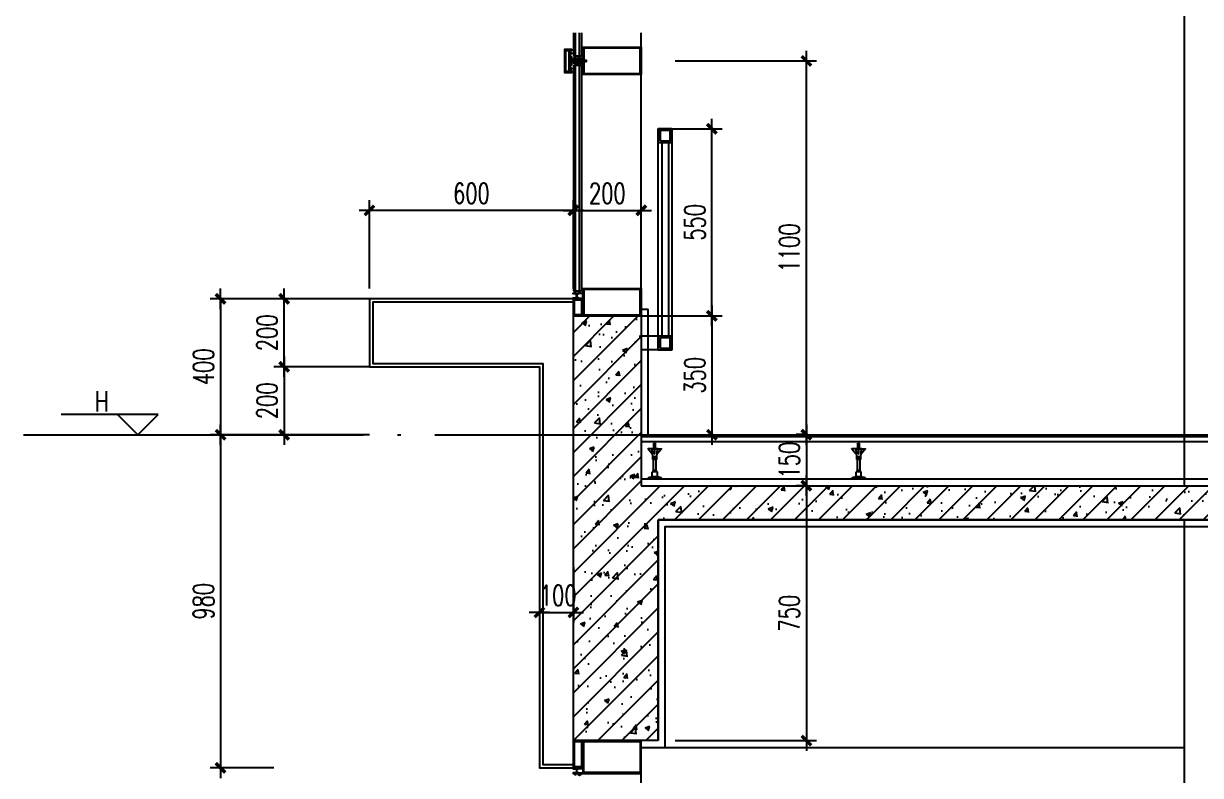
# Model space of a CAD drawing. Extents: x 1980812 to 2578970, y -669191 to 284498.
# Drawn here: x 2378292 to 2381755, y -400084 to -397872 of the extents above; entities that cross this region are included whole.
import ezdxf
from ezdxf.enums import TextEntityAlignment as Align

# ---------------------------------------------------------------- set-up
doc = ezdxf.new("R2010")
doc.units = 0
doc.header["$LTSCALE"] = 1000
doc.header["$MEASUREMENT"] = 0
for name, pattern in [('CENTER', [2, 1.25, -0.25, 0.25, -0.25]), ('DOTE', [2.42, 2, -0.2, 0.02, -0.2]), ('HIDDEN', [0.375, 0.25, -0.125]), ('HIDDEN2', [0.1875, 0.125, -0.0625])]:
    doc.linetypes.add(name, pattern=pattern)
for name, color, linetype in [('A-SECT-MCUT', 1, 'Continuous'), ('A-SECT-MCUT-FINE', 137, 'Continuous'), ('DIM_ELEV', 3, 'Continuous'), ('dote', 1, 'DOTE'), ('SF', 1, 'Continuous'), ('TEXT', 7, 'Continuous'), ('WALL', 4, 'Continuous'), ('WINDOW', 2, 'Continuous'), ('可见看线', 63, 'Continuous'), ('建筑辅助线', 231, 'Continuous'), ('柱墙填充', 181, 'Continuous'), ('栏杆', 143, 'Continuous'), ('详细标注', 231, 'Continuous'), ('铝板', 31, 'Continuous'), ('面层', 31, 'Continuous')]:
    doc.layers.add(name, color=color, linetype=linetype)
doc.styles.add('DIM_FONT', font='SIMPLEX', dxfattribs={"width": 0.7, "bigfont": 'GBCBIG'})
doc.styles.add('FSJ-SHX', font='txtw.shx', dxfattribs={"width": 0.75, "bigfont": 'hztxtw.shx'})
doc.styles.add('ROMANS', font='simplex_.ttf', dxfattribs={"width": 0.8, "height": 500})
doc.dimstyles.new('DIMN20', dxfattribs={"dimscale": 0.2, "dimtxt": 300, "dimasz": 1, "dimexe": 150, "dimexo": 0, "dimgap": 100, "dimtad": 1, "dimdec": 0, "dimzin": 0, "dimdsep": 46, "dimtxsty": 'DIM_FONT', "dimblk1": '_DIMX', "dimblk2": '_DIMX', "dimsah": 1, "dimcen": 0.09, "dimclrd": 256, "dimclre": 256, "dimclrt": 7, "dimadec": 0, "dimazin": 0, "dimtfac": 1, "dimtdec": 0, "dimtix": 1, "dimtmove": 2, "dimatfit": 3, "dimldrblk": '_DIMX', "dimfxl": 150, "dimtolj": 1, "dimtzin": 0, "dimarcsym": 0})

# ---------------------------------------------------------------- blocks, each defined once
blk = doc.blocks.new('M5x45_Pan')
at = {"color": 8, "linetype": 'HIDDEN'}
for p, q in [((0, 1.9), (45, 1.9)), ((44.4, -2.5), (44.4, 2.5)), ((0, -1.9), (45, -1.9))]:
    blk.add_line(p, q, dxfattribs=at)
at = {"color": 0, "linetype": 'ByBlock'}
blk.add_lwpolyline([(-1.4, -4.8), (0, -4.8), (0, 4.7), (-1.4, 4.7, 0.228537), (-2.2, 4.4, 0.349288), (-2.2, -4.4, 0.228537)], format="xyb", close=True, dxfattribs=at)
at = {"color": 8, "linetype": 'HIDDEN2'}
blk.add_lwpolyline([(-3.7, 0.7), (-1.8, 0.7), (-1.8, -0.8), (-3.7, -0.8)], dxfattribs=at)
at = {"color": 8, "linetype": 'ByBlock'}
blk.add_lwpolyline([(0, 2.5), (44.4, 2.5), (45, 1.9), (45, -1.9), (44.4, -2.5), (0, -2.5)], dxfattribs=at)
at = {"layer": 'TEXT', "color": 8, "linetype": 'CENTER'}
blk.add_line((48, 0), (-6.7, 0), dxfattribs=at)
at = {"layer": 'Defpoints', "color": 8, "style": 'ROMANS', "width": 0.8}
blk.add_text('M5x45', height=1, rotation=90, dxfattribs=at).set_placement((-1, 0), align=Align.MIDDLE)
blk = doc.blocks.new('_DIMX')
blk.add_line((-150, 0), (150, 0))
at = {"const_width": 50}
blk.add_lwpolyline([(-70, -70), (70, 70)], dxfattribs=at)
blk = doc.blocks.new('*D2332')
at = {"layer": 'Defpoints', "color": 0, "transparency": 16777216}
for p in [(2380210, -399231.8, 0), (2380210, -399981.8, 0), (2380595.8, -399981.8, 0)]:
    blk.add_point(p, dxfattribs=at)
at = {"layer": '详细标注', "lineweight": -2, "transparency": 16777216}
for p, q in [((2380210, -399231.8, 0), (2380625.8, -399231.8, 0)), ((2380595.8, -399232, 0), (2380595.8, -399981.6, 0)), ((2380210, -399981.8, 0), (2380625.8, -399981.8, 0))]:
    blk.add_line(p, q, dxfattribs=at)
at = {"layer": '详细标注', "lineweight": -2, "transparency": 16777216, "xscale": 0.2, "yscale": 0.2, "zscale": 0.2}
for p, rotation in [((2380595.8, -399231.8, 0), 90), ((2380595.8, -399981.8, 0), 270)]:
    blk.add_blockref('_DIMX', p, dxfattribs=dict(at, rotation=rotation))
at = {"layer": '详细标注', "color": 7, "transparency": 16777216, "insert": (2380545.8, -399606.8, 0), "char_height": 60, "attachment_point": 5, "rotation": 90, "style": 'DIM_FONT'}
blk.add_mtext('\\A1;750', dxfattribs=at)
blk = doc.blocks.new('A$C573D0ACE')
at = {"layer": '建筑辅助线'}
for p, q in [((-22.5, 90), (-22.5, 105)), ((-17.5, 105), (-22.5, 105)), ((-20, 105), (-20, 110)), ((-17.5, 90), (-17.5, 105)), ((-40, 89), (-40, 90)), ((-29, 89), (-40, 89)), ((-40, 89), (-29, 75.7)), ((-11, 89), (-29, 89)), ((-29, 88), (-29, 89)), ((-11, 88), (-29, 88)), ((-29, 75.7), (-26.4, 72.5)), ((-25.8, 65), (-27.8, 88)), ((-20.5, 72.5), (-20.5, 88)), ((-19.5, 72.5), (-20.5, 72.5)), ((-19.5, 72.5), (-19.5, 88)), ((-14.2, 65), (-12.2, 88)), ((-11, 75.7), (-13.6, 72.5)), ((-11, 88), (-11, 89)), ((-11, 89), (0, 89)), ((0, 89), (-11, 75.7)), ((0, 89), (0, 90)), ((-14.2, 65), (-25.8, 65)), ((-25.8, 57.5), (-25.8, 65)), ((-14.2, 57.5), (-25.8, 57.5)), ((-23.8, 21), (-23.8, 57.5)), ((-22.4, 57.5), (-22.4, 65)), ((-17.6, 57.5), (-17.6, 65)), ((-16.2, 21), (-16.2, 57.5)), ((-14.2, 57.5), (-14.2, 65)), ((-27.5, 6), (-40, 3)), ((-40, 0), (-40, 3)), ((0, 3), (-40, 3)), ((-27.5, 6), (-27.5, 21)), ((-12.5, 21), (-27.5, 21)), ((-12.5, 6), (-27.5, 6)), ((-16.2, 25), (-23.8, 26)), ((-16.2, 24), (-23.8, 25)), ((-16.2, 23), (-23.8, 24)), ((-16.2, 22), (-23.8, 23)), ((-16.2, 21), (-23.8, 22)), ((-12.5, 6), (-12.5, 21)), ((0, 3), (-12.5, 6)), ((0, 0), (0, 3))]:
    blk.add_line(p, q, dxfattribs=at)
blk = doc.blocks.new('*D2333')
at = {"layer": 'Defpoints', "color": 0, "transparency": 16777216}
for p in [(2380210, -397981.8, 0), (2380595.8, -397981.8, 0), (2380210, -399081.8, 0)]:
    blk.add_point(p, dxfattribs=at)
at = {"layer": '详细标注', "lineweight": -2, "transparency": 16777216}
for p, q in [((2380210, -397981.8, 0), (2380625.8, -397981.8, 0)), ((2380595.8, -399081.6, 0), (2380595.8, -397982, 0)), ((2380210, -399081.8, 0), (2380625.8, -399081.8, 0))]:
    blk.add_line(p, q, dxfattribs=at)
at = {"layer": '详细标注', "lineweight": -2, "transparency": 16777216, "xscale": 0.2, "yscale": 0.2, "zscale": 0.2}
for p, rotation in [((2380595.8, -397981.8, 0), 90), ((2380595.8, -399081.8, 0), 270)]:
    blk.add_blockref('_DIMX', p, dxfattribs=dict(at, rotation=rotation))
at = {"layer": '详细标注', "color": 7, "transparency": 16777216, "insert": (2380545.8, -398531.8, 0), "char_height": 60, "attachment_point": 5, "rotation": 90, "style": 'DIM_FONT'}
blk.add_mtext('\\A1;1100', dxfattribs=at)
blk = doc.blocks.new('*D2334')
at = {"layer": 'Defpoints', "color": 0, "transparency": 16777216}
for p in [(2380110.1, -398421.6, 0), (2379910.1, -398651.8, 0), (2380110.1, -398651.8, 0)]:
    blk.add_point(p, dxfattribs=at)
at = {"layer": '详细标注', "lineweight": -2, "transparency": 16777216}
for p, q in [((2379910.1, -398651.8, 0), (2379910.1, -398391.6, 0)), ((2380110.1, -398651.8, 0), (2380110.1, -398391.6, 0)), ((2379910.3, -398421.6, 0), (2380109.9, -398421.6, 0))]:
    blk.add_line(p, q, dxfattribs=at)
at = {"layer": '详细标注', "lineweight": -2, "transparency": 16777216, "xscale": 0.2, "yscale": 0.2, "zscale": 0.2, "rotation": 180}
blk.add_blockref('_DIMX', (2379910.1, -398421.6, 0), dxfattribs=at)
at = {"layer": '详细标注', "lineweight": -2, "transparency": 16777216, "xscale": 0.2, "yscale": 0.2, "zscale": 0.2}
blk.add_blockref('_DIMX', (2380110.1, -398421.6, 0), dxfattribs=at)
at = {"layer": '详细标注', "color": 7, "transparency": 16777216, "insert": (2380010.1, -398371.6, 0), "char_height": 60, "attachment_point": 5, "style": 'DIM_FONT'}
blk.add_mtext('\\A1;200', dxfattribs=at)
blk = doc.blocks.new('*D2675')
at = {"layer": 'Defpoints', "color": 0, "transparency": 16777216}
for p in [(2380110.1, -398731.8, 0), (2380110.1, -399081.8, 0), (2380317.6, -399081.8, 0)]:
    blk.add_point(p, dxfattribs=at)
at = {"layer": '详细标注', "lineweight": -2, "transparency": 16777216}
for p, q in [((2380110.1, -398731.8, 0), (2380347.6, -398731.8, 0)), ((2380317.6, -398732, 0), (2380317.6, -399081.6, 0)), ((2380110.1, -399081.8, 0), (2380347.6, -399081.8, 0))]:
    blk.add_line(p, q, dxfattribs=at)
at = {"layer": '详细标注', "lineweight": -2, "transparency": 16777216, "xscale": 0.2, "yscale": 0.2, "zscale": 0.2}
for p, rotation in [((2380317.6, -398731.8, 0), 90), ((2380317.6, -399081.8, 0), 270)]:
    blk.add_blockref('_DIMX', p, dxfattribs=dict(at, rotation=rotation))
at = {"layer": '详细标注', "color": 7, "transparency": 16777216, "insert": (2380267.6, -398906.8, 0), "char_height": 60, "attachment_point": 5, "rotation": 90, "style": 'DIM_FONT'}
blk.add_mtext('\\A1;350', dxfattribs=at)
blk = doc.blocks.new('*D2335')
at = {"layer": 'Defpoints', "color": 0, "transparency": 16777216}
for p in [(2380595.8, -399081.4, 0), (2380595.8, -399231.8, 0), (2380595.8, -399231.8, 0)]:
    blk.add_point(p, dxfattribs=at)
at = {"layer": '详细标注', "lineweight": -2, "transparency": 16777216}
for p, q in [((2380595.8, -399081.4, 0), (2380565.8, -399081.4, 0)), ((2380595.8, -399081.6, 0), (2380595.8, -399231.6, 0)), ((2380595.8, -399231.8, 0), (2380565.8, -399231.8, 0))]:
    blk.add_line(p, q, dxfattribs=at)
at = {"layer": '详细标注', "lineweight": -2, "transparency": 16777216, "xscale": 0.2, "yscale": 0.2, "zscale": 0.2}
for p, rotation in [((2380595.8, -399081.4, 0), 90), ((2380595.8, -399231.8, 0), 270)]:
    blk.add_blockref('_DIMX', p, dxfattribs=dict(at, rotation=rotation))
at = {"layer": '详细标注', "color": 7, "transparency": 16777216, "insert": (2380545.8, -399156.6, 0), "char_height": 60, "attachment_point": 5, "rotation": 90, "style": 'DIM_FONT'}
blk.add_mtext('\\A1;150', dxfattribs=at)
blk = doc.blocks.new('*D2336')
at = {"layer": 'Defpoints', "color": 0, "transparency": 16777216}
for p in [(2379028.9, -398681.8, 0), (2378871.8, -399081.8, 0), (2379028.9, -399081.8, 0)]:
    blk.add_point(p, dxfattribs=at)
at = {"layer": '详细标注', "lineweight": -2, "transparency": 16777216}
for p, q in [((2379028.9, -398681.8, 0), (2378841.8, -398681.8, 0)), ((2378871.8, -398682, 0), (2378871.8, -399081.6, 0)), ((2379028.9, -399081.8, 0), (2378841.8, -399081.8, 0))]:
    blk.add_line(p, q, dxfattribs=at)
at = {"layer": '详细标注', "lineweight": -2, "transparency": 16777216, "xscale": 0.2, "yscale": 0.2, "zscale": 0.2}
for p, rotation in [((2378871.8, -398681.8, 0), 90), ((2378871.8, -399081.8, 0), 270)]:
    blk.add_blockref('_DIMX', p, dxfattribs=dict(at, rotation=rotation))
at = {"layer": '详细标注', "color": 7, "transparency": 16777216, "insert": (2378821.8, -398881.8, 0), "char_height": 60, "attachment_point": 5, "rotation": 90, "style": 'DIM_FONT'}
blk.add_mtext('\\A1;400', dxfattribs=at)
blk = doc.blocks.new('*D2337')
at = {"layer": 'Defpoints', "color": 0, "transparency": 16777216}
for p in [(2379028.9, -399081.8, 0), (2378871.8, -400061.8, 0), (2379028.9, -400061.8, 0)]:
    blk.add_point(p, dxfattribs=at)
at = {"layer": '详细标注', "lineweight": -2, "transparency": 16777216}
for p, q in [((2379028.9, -399081.8, 0), (2378841.8, -399081.8, 0)), ((2378871.8, -399082, 0), (2378871.8, -400061.6, 0)), ((2379028.9, -400061.8, 0), (2378841.8, -400061.8, 0))]:
    blk.add_line(p, q, dxfattribs=at)
at = {"layer": '详细标注', "lineweight": -2, "transparency": 16777216, "xscale": 0.2, "yscale": 0.2, "zscale": 0.2}
for p, rotation in [((2378871.8, -399081.8, 0), 90), ((2378871.8, -400061.8, 0), 270)]:
    blk.add_blockref('_DIMX', p, dxfattribs=dict(at, rotation=rotation))
at = {"layer": '详细标注', "color": 7, "transparency": 16777216, "insert": (2378821.8, -399571.8, 0), "char_height": 60, "attachment_point": 5, "rotation": 90, "style": 'DIM_FONT'}
blk.add_mtext('\\A1;980', dxfattribs=at)
blk = doc.blocks.new('A$C32E42E09')
at = {"layer": '栏杆', "color": 2}
for p, q in [((60, 763.5), (60, 193.5)), ((80, 763.5), (80, 193.5))]:
    blk.add_line(p, q, dxfattribs=at)
at = {"layer": '栏杆'}
for p, q in [((50, 193.5), (0, 193.5)), ((50, 153.5), (0, 153.5))]:
    blk.add_line(p, q, dxfattribs=at)
blk.add_lwpolyline([(50, 153.5), (50, 803.5), (90, 803.5), (90, 153.5)], dxfattribs=at)
at = {"layer": '栏杆', "color": 2}
for points in [[(50, 763.5), (90, 763.5), (90, 803.5), (50, 803.5)], [(55, 768.5), (85, 768.5), (85, 798.5), (55, 798.5)], [(50, 153.5), (90, 153.5), (90, 193.5), (50, 193.5)], [(55, 158.5), (85, 158.5), (85, 188.5), (55, 188.5)]]:
    blk.add_lwpolyline(points, close=True, dxfattribs=at)
blk = doc.blocks.new('*D2338')
at = {"layer": 'Defpoints', "color": 0, "transparency": 16777216}
for p in [(2380200.1, -398181.8, 0), (2380317.6, -398181.8), (2380200.1, -398731.8, 0)]:
    blk.add_point(p, dxfattribs=at)
at = {"layer": '详细标注', "lineweight": -2, "transparency": 16777216}
for p, q in [((2380200.1, -398181.8), (2380347.6, -398181.8)), ((2380317.6, -398731.6), (2380317.6, -398182)), ((2380200.1, -398731.8), (2380347.6, -398731.8))]:
    blk.add_line(p, q, dxfattribs=at)
at = {"layer": '详细标注', "lineweight": -2, "transparency": 16777216, "xscale": 0.2, "yscale": 0.2, "zscale": 0.2}
for p, rotation in [((2380317.6, -398181.8), 90), ((2380317.6, -398731.8), 270)]:
    blk.add_blockref('_DIMX', p, dxfattribs=dict(at, rotation=rotation))
at = {"layer": '详细标注', "color": 7, "transparency": 16777216, "insert": (2380267.6, -398456.8), "char_height": 60, "attachment_point": 5, "rotation": 90, "style": 'DIM_FONT'}
blk.add_mtext('\\A1;550', dxfattribs=at)
blk = doc.blocks.new('*D1481')
at = {"layer": 'Defpoints', "color": 0, "transparency": 16777216}
for p in [(-850.7, 50), (-599.6, 50), (-599.6, -150)]:
    blk.add_point(p, dxfattribs=at)
at = {"layer": '详细标注', "lineweight": -2, "transparency": 16777216}
for p, q in [((-599.6, 50), (-880.7, 50)), ((-850.7, -149.8), (-850.7, 49.8)), ((-599.6, -150), (-880.7, -150))]:
    blk.add_line(p, q, dxfattribs=at)
at = {"layer": '详细标注', "lineweight": -2, "transparency": 16777216, "xscale": 0.2, "yscale": 0.2, "zscale": 0.2}
for p, rotation in [((-850.7, 50), 90), ((-850.7, -150), 270)]:
    blk.add_blockref('_DIMX', p, dxfattribs=dict(at, rotation=rotation))
at = {"layer": '详细标注', "color": 7, "transparency": 16777216, "insert": (-900.7, -50), "char_height": 60, "attachment_point": 5, "rotation": 90, "style": 'DIM_FONT'}
blk.add_mtext('\\A1;200', dxfattribs=at)
blk = doc.blocks.new('*D1482')
at = {"layer": 'Defpoints', "color": 0, "transparency": 16777216}
for p in [(-599.6, -150), (-850.7, -350), (-599.6, -350)]:
    blk.add_point(p, dxfattribs=at)
at = {"layer": '详细标注', "lineweight": -2, "transparency": 16777216}
for p, q in [((-599.6, -150), (-880.7, -150)), ((-850.7, -150.2), (-850.7, -349.8)), ((-599.6, -350), (-880.7, -350))]:
    blk.add_line(p, q, dxfattribs=at)
at = {"layer": '详细标注', "lineweight": -2, "transparency": 16777216, "xscale": 0.2, "yscale": 0.2, "zscale": 0.2}
for p, rotation in [((-850.7, -150), 90), ((-850.7, -350), 270)]:
    blk.add_blockref('_DIMX', p, dxfattribs=dict(at, rotation=rotation))
at = {"layer": '详细标注', "color": 7, "transparency": 16777216, "insert": (-900.7, -250), "char_height": 60, "attachment_point": 5, "rotation": 90, "style": 'DIM_FONT'}
blk.add_mtext('\\A1;200', dxfattribs=at)
blk = doc.blocks.new('*D1483')
at = {"layer": 'Defpoints', "color": 0, "transparency": 16777216}
for p in [(-599.6, 310.3), (-599.6, 80), (0.4, 98.8)]:
    blk.add_point(p, dxfattribs=at)
at = {"layer": '详细标注', "lineweight": -2, "transparency": 16777216}
for p, q in [((-599.6, 80), (-599.6, 340.3)), ((0.4, 98.8), (0.4, 340.3)), ((0.2, 310.3), (-599.4, 310.3))]:
    blk.add_line(p, q, dxfattribs=at)
at = {"layer": '详细标注', "lineweight": -2, "transparency": 16777216, "xscale": 0.2, "yscale": 0.2, "zscale": 0.2, "rotation": 180}
blk.add_blockref('_DIMX', (-599.6, 310.3), dxfattribs=at)
at = {"layer": '详细标注', "lineweight": -2, "transparency": 16777216, "xscale": 0.2, "yscale": 0.2, "zscale": 0.2}
blk.add_blockref('_DIMX', (0.4, 310.3), dxfattribs=at)
at = {"layer": '详细标注', "color": 7, "transparency": 16777216, "insert": (-299.6, 360.3), "char_height": 60, "attachment_point": 5, "style": 'DIM_FONT'}
blk.add_mtext('\\A1;600', dxfattribs=at)
blk = doc.blocks.new('*D1484')
at = {"layer": 'Defpoints', "color": 0, "transparency": 16777216}
for p in [(-99.6, -740, 0), (0.4, -740, 0), (0.4, -872.8)]:
    blk.add_point(p, dxfattribs=at)
at = {"layer": '详细标注', "lineweight": -2, "transparency": 16777216}
for p, q in [((-99.6, -740), (-99.6, -902.8)), ((0.4, -740), (0.4, -902.8)), ((-99.4, -872.8), (0.2, -872.8))]:
    blk.add_line(p, q, dxfattribs=at)
at = {"layer": '详细标注', "lineweight": -2, "transparency": 16777216, "xscale": 0.2, "yscale": 0.2, "zscale": 0.2, "rotation": 180}
blk.add_blockref('_DIMX', (-99.6, -872.8), dxfattribs=at)
at = {"layer": '详细标注', "lineweight": -2, "transparency": 16777216, "xscale": 0.2, "yscale": 0.2, "zscale": 0.2}
blk.add_blockref('_DIMX', (0.4, -872.8), dxfattribs=at)
at = {"layer": '详细标注', "color": 7, "transparency": 16777216, "insert": (-44.1, -822.8), "char_height": 60, "attachment_point": 5, "style": 'DIM_FONT'}
blk.add_mtext('\\A1;100', dxfattribs=at)
blk = doc.blocks.new('A$C21437546')
at = {"layer": '铝板', "elevation": 0}
for points in [[(0.4, 50), (-599.6, 50), (-599.6, -150), (-99.6, -150), (-99.6, -1330), (28.4, -1330)], [(0.4, 40), (-589.6, 40), (-589.6, -140), (-89.6, -140), (-89.6, -1320), (0.4, -1320)]]:
    blk.add_lwpolyline(points, dxfattribs=at)
at = {"layer": '详细标注'}
dim = blk.add_linear_dim(base=(-599.6, 310.3, 0), p1=(0.4, 98.8, 0), p2=(-599.6, 80, 0), dimstyle='DIMN20', dxfattribs=at)
dim.commit()
dim.dimension.update_dxf_attribs({"geometry": '*D1483', "text_midpoint": (-299.6, 360.3, 0)})
for base, p2, picture, middle in [((-850.7, 50, 0), (-599.6, 50, 0), '*D1481', (-900.7, -50, 0)), ((-850.7, -350, 0), (-599.6, -350, 0), '*D1482', (-900.7, -250, 0))]:
    dim = blk.add_linear_dim(base=base, p1=(-599.6, -150, 0), p2=p2, angle=90, dimstyle='DIMN20', dxfattribs=at)
    dim.commit()
    dim.dimension.update_dxf_attribs({"geometry": picture, "text_midpoint": middle})
dim = blk.add_linear_dim(base=(0.4, -872.8), p1=(-99.6, -740, 0), p2=(0.4, -740, 0), angle=360, dimstyle='DIMN20', dxfattribs=at)
dim.commit()
dim.dimension.update_dxf_attribs({"geometry": '*D1484', "text_midpoint": (-44.1, -822.8), "dimtype": 129})

msp = doc.modelspace()

# ---------------------------------------------------------------- hatches: boundary and pattern name
at = {"layer": '柱墙填充'}
h = msp.add_hatch(dxfattribs=at)
h.set_pattern_fill('钢筋混凝土', color=256, scale=20)
h.set_pattern_definition([(45, (-524945.23, 529731.336), (-35.3553391, 35.3553391), []), (50, (-524945.23, 529731.34), (143.4520365, -12.550427), [15, -165]), (355, (-524945.23, 529731.34), (-27.750267, 150.438427), [12, -132]), (100.4514, (-524933.27, 529730.29), (115.7018763, 137.8879084), [12.748038, -140.2284224]), (46.1842, (-524945.23, 529771.34), (213.44821, -33.103803), [22.5, -247.5]), (96.6356, (-524927.44, 529768.58), (186.932541, 194.823574), [19.122058, -210.3426]), (351.1842, (-524945.23, 529771.34), (186.932389, 194.82372), [18, -198]), (21, (-524925.23, 529761.34), (119.3814104, -80.523778), [15, -165]), (326, (-524925.23, 529761.34), (48.6630664, 145.030009), [12, -132]), (71.4514, (-524915.28, 529754.63), (168.044526, 64.5060993), [12.748038, -140.2284224]), (37.5, (-524945.23, 529731.336), (2.4319711, 66.5787708), [0, -130.4, 0, -134, 0, -132.5]), (7.5, (-524945.23, 529731.336), (52.6139075, 78.8823424), [0, -76.4, 0, -127.4, 0, -50.5]), (327.5, (-524989.83, 529731.336), (106.7644872, -4.5109743), [0, -50, 0, -156, 0, -207]), (317.5, (-525009.83, 529731.34), (116.637234, 20.0209965), [0, -65, 0, -103.6, 0, -147])])
h.paths.add_polyline_path([(2379910.1, -399981.8), (2379910.1, -398731.8), (2380110.1, -398731.8), (2380110.1, -399231.8), (2382956, -399231.8), (2382956, -399331.8), (2382308.6, -399331.8), (2382308.6, -399981.8), (2381908.6, -399981.8), (2381908.6, -399331.8), (2380160.1, -399331.8), (2380160.1, -399981.8)])

# ---------------------------------------------------------------- linework, layer by layer
at = {"layer": 'A-SECT-MCUT', "elevation": 0}
for points in [[(2379904.6, -398016.8), (2379885.1, -398016.8), (2379885.1, -397946.8), (2379904.6, -397946.8, -0.414214), (2379905.1, -397947.3), (2379905.1, -397947.6, -0.351524), (2379904.7, -397948.1), (2379900.8, -397949, -0.256425), (2379900.4, -397948.8), (2379899.7, -397948.2, 0.198912), (2379899.4, -397948), (2379893.6, -397948, 0.414214), (2379893.1, -397948.5), (2379893.1, -397951.5, -0.414214), (2379892.6, -397952), (2379892.1, -397952, -0.414214), (2379891.6, -397951.5), (2379891.6, -397948.5, 0.414214), (2379891.1, -397948), (2379887.1, -397948, 0.414214), (2379886.6, -397948.5), (2379886.6, -398015.1, 0.414214), (2379887.1, -398015.6), (2379891.1, -398015.6, 0.414214), (2379891.6, -398015.1), (2379891.6, -398012.1, -0.414214), (2379892.1, -398011.6), (2379892.6, -398011.6, -0.414214), (2379893.1, -398012.1), (2379893.1, -398015.1, 0.414214), (2379893.6, -398015.6), (2379899.4, -398015.6, 0.198912), (2379899.7, -398015.5), (2379900.4, -398014.8, -0.256425), (2379900.8, -398014.7), (2379904.7, -398015.5, -0.351524), (2379905.1, -398016), (2379905.1, -398016.3, -0.414214)], [(2379905.1, -397970.8, -0.414214), (2379904.6, -397971.3), (2379903.6, -397971.3, 0.414214), (2379903.1, -397971.8), (2379903.1, -397991.8, 0.414214), (2379903.6, -397992.3), (2379904.6, -397992.3, -0.414214), (2379905.1, -397992.8), (2379905.1, -397993.8, -0.414214), (2379904.6, -397994.3), (2379900.6, -397994.3), (2379900.6, -398002.1, 0.414214), (2379901.1, -398002.6), (2379904.6, -398002.6, -0.414214), (2379905.1, -398003.1), (2379905.1, -398005.6, -0.414214), (2379904.6, -398006.1), (2379904.1, -398006.1, -0.414214), (2379903.6, -398005.6), (2379903.6, -398005.1, 0.414214), (2379903.1, -398004.6), (2379901.1, -398004.6, 0.414214), (2379900.6, -398005.1), (2379900.6, -398012.1, 0.414214), (2379901.1, -398012.6), (2379903.1, -398012.6, 0.414214), (2379903.6, -398012.1), (2379903.6, -398011.6, -0.414214), (2379904.1, -398011.1), (2379904.6, -398011.1, -0.414214), (2379905.1, -398011.6), (2379905.1, -398014.8, -0.479811), (2379904.5, -398015.3), (2379900.8, -398014.5, 0.256425), (2379900.3, -398014.6), (2379899.6, -398015.3, -0.198912), (2379899.3, -398015.4), (2379896.3, -398015.4, -0.10157), (2379896.1, -398015.4), (2379893.7, -398014.3, -0.300021), (2379893.4, -398013.9), (2379893.4, -398013.1, -0.414214), (2379893.9, -398012.6), (2379897.6, -398012.6, 0.414214), (2379898.1, -398012.1), (2379898.1, -398005.3), (2379898.1, -397958.3), (2379898.1, -397951.6, 0.414214), (2379897.6, -397951.1), (2379893.9, -397951.1, -0.414214), (2379893.4, -397950.6), (2379893.4, -397949.8, -0.300021), (2379893.7, -397949.3), (2379896.1, -397948.3, -0.10157), (2379896.3, -397948.2), (2379899.3, -397948.2, -0.198912), (2379899.6, -397948.4), (2379900.3, -397949.1, 0.256425), (2379900.8, -397949.2), (2379904.5, -397948.4, -0.479811), (2379905.1, -397948.9), (2379905.1, -397952.1, -0.414214), (2379904.6, -397952.6), (2379904.1, -397952.6, -0.414214), (2379903.6, -397952.1), (2379903.6, -397951.6, 0.414214), (2379903.1, -397951.1), (2379901.1, -397951.1, 0.414214), (2379900.6, -397951.6), (2379900.6, -397958.6, 0.414214), (2379901.1, -397959.1), (2379903.1, -397959.1, 0.414214), (2379903.6, -397958.6), (2379903.6, -397958.1, -0.414214), (2379904.1, -397957.6), (2379904.6, -397957.6, -0.414214), (2379905.1, -397958.1), (2379905.1, -397960.6, -0.414214), (2379904.6, -397961.1), (2379901.1, -397961.1, 0.414214), (2379900.6, -397961.6), (2379900.6, -397969.3), (2379904.6, -397969.3, -0.414214), (2379905.1, -397969.8)]]:
    msp.add_lwpolyline(points, format="xyb", close=True, dxfattribs=at)
for points in [[(2380110.1, -397981.8), (2380110.1, -398021.8), (2379974.5, -398021.8), (2379938.1, -398021.8), (2379938.1, -397989.6), (2379921.4, -397989.6), (2379921.4, -397988.7), (2379924.8, -397987.9), (2379925.4, -397988.4), (2379938.1, -397988.4), (2379938.1, -397981.8), (2379938.1, -397975.3), (2379925.4, -397975.3), (2379924.8, -397975.8), (2379921.4, -397975), (2379921.4, -397974.1), (2379938.1, -397974.1), (2379938.1, -397941.8), (2379974.5, -397941.8), (2380110.1, -397941.8)], [(2379941.1, -398019.3), (2380107.1, -398019.3), (2380107.1, -397981.8), (2380107.1, -397944.3), (2379941.1, -397944.3)], [(2379920.8, -397987.2), (2379924.6, -397986.8), (2379925.5, -397987.9), (2379924.9, -397988.4), (2379924.3, -397987.9), (2379920.8, -397988.7), (2379920.8, -397989.6), (2379909.6, -397989.6), (2379909.6, -397988.1), (2379919.6, -397988.1), (2379919.6, -397975.6), (2379909.6, -397975.6), (2379909.6, -397974.1), (2379920.8, -397974.1), (2379920.8, -397974.9), (2379924.3, -397975.8), (2379924.9, -397975.3), (2379925.5, -397975.7), (2379924.6, -397976.8), (2379920.8, -397976.5)], [(2380110.1, -398691.8), (2380110.1, -398731.8), (2379974.5, -398731.8), (2379938.1, -398731.8), (2379938.1, -398680.8), (2379921.4, -398680.8), (2379921.4, -398679.9), (2379924.8, -398679.1), (2379925.4, -398679.6), (2379938.1, -398679.6), (2379938.1, -398673.1), (2379938.1, -398666.5), (2379925.4, -398666.5), (2379924.8, -398667.1), (2379921.4, -398666.2), (2379921.4, -398665.3), (2379938.1, -398665.3), (2379938.1, -398651.8), (2379974.5, -398651.8), (2380110.1, -398651.8)], [(2379941.1, -398729.3), (2380107.1, -398729.3), (2380107.1, -398691.8), (2380107.1, -398654.3), (2379941.1, -398654.3)], [(2379920.8, -398678.4), (2379924.6, -398678.1), (2379925.5, -398679.2), (2379924.9, -398679.6), (2379924.3, -398679.1), (2379920.8, -398680), (2379920.8, -398680.8), (2379909.6, -398680.8), (2379909.6, -398679.3), (2379919.6, -398679.3), (2379919.6, -398666.8), (2379909.6, -398666.8), (2379909.6, -398665.3), (2379920.8, -398665.3), (2379920.8, -398666.2), (2379924.3, -398667.1), (2379924.9, -398666.5), (2379925.5, -398667), (2379924.6, -398668.1), (2379920.8, -398667.7)], [(2379910.1, -398681.8), (2379937.1, -398681.8), (2379937.1, -398731.8), (2379910.1, -398731.8)], [(2379913.1, -398684.8), (2379934.1, -398684.8), (2379934.1, -398728.8), (2379913.1, -398728.8)], [(2379910.1, -399981.8), (2379937.1, -399981.8), (2379937.1, -400061.8), (2379910.1, -400061.8)], [(2379913.1, -399984.8), (2379934.1, -399984.8), (2379934.1, -400058.8), (2379913.1, -400058.8)], [(2380110.1, -400070.6), (2380110.1, -399981.8), (2379974.5, -399981.8), (2379938.1, -399981.8), (2379938.1, -400062.8), (2379921.4, -400062.8), (2379921.4, -400063.7), (2379924.8, -400064.6), (2379925.4, -400064), (2379938.1, -400064), (2379938.1, -400070.6), (2379938.1, -400077.1), (2379925.4, -400077.1), (2379924.8, -400076.6), (2379921.4, -400077.4), (2379921.4, -400078.3), (2379938.1, -400078.3), (2379938.1, -400078.3), (2379974.5, -400078.3), (2380110.1, -400078.3)], [(2379941.1, -399984.3), (2380107.1, -399984.3), (2380107.1, -400070.6), (2380107.1, -400075.8), (2379941.1, -400075.8)], [(2379920.8, -400065.2), (2379924.6, -400065.6), (2379925.5, -400064.5), (2379924.9, -400064), (2379924.3, -400064.6), (2379920.8, -400063.7), (2379920.8, -400062.8), (2379909.6, -400062.8), (2379909.6, -400064.3), (2379919.6, -400064.3), (2379919.6, -400076.8), (2379909.6, -400076.8), (2379909.6, -400078.3), (2379920.8, -400078.3), (2379920.8, -400077.5), (2379924.3, -400076.6), (2379924.9, -400077.1), (2379925.5, -400076.7), (2379924.6, -400075.6), (2379920.8, -400075.9)]]:
    msp.add_lwpolyline(points, close=True, dxfattribs=at)
at = {"layer": 'A-SECT-MCUT-FINE'}
for p, q in [((2380110.1, -398731.8, 0), (2380110.1, -397898.7, 0)), ((2379929.1, -397968.1, 0), (2379915.1, -397968.1, 0)), ((2379929.1, -397995.5, 0), (2379915.1, -397995.5, 0)), ((2379929.1, -398659.4, 0), (2379915.1, -398659.4, 0)), ((2380110.1, -400417.1, 0), (2380110.1, -400078.3, 0))]:
    msp.add_line(p, q, dxfattribs=at)
for centre in [(2379927.9, -397971.1, 0), (2379927.9, -397992.6, 0), (2379927.9, -398662.4, 0), (2379927.9, -400081.3, 0)]:
    msp.add_circle(centre, 2.98, dxfattribs=at)
for centre, start, end in [((2379911.3, -397970.7, 0), 320.5682, 27.9183), ((2379911.3, -397993, 0), 332.0817, 39.4318), ((2379911.3, -398661.9, 0), 320.5682, 27.9183), ((2379911.3, -400081.8, 0), 332.0817, 39.4318)]:
    msp.add_arc(centre, 5.39, start, end, dxfattribs=at)
at = {"layer": 'DIM_ELEV'}
for p, q in [((2378688.3, -399022, 0), (2378403.2, -399022, 0)), ((2378628.3, -399082, 0), (2378568.3, -399022, 0)), ((2378628.3, -399082, 0), (2378688.3, -399022, 0))]:
    msp.add_line(p, q, dxfattribs=at)
at = {"layer": 'dote', "linetype": 'DOTE', "ltscale": 0.5}
msp.add_line((2378292.2, -399081.8, 0), (2382956, -399081.8, 0), dxfattribs=at)
at = {"layer": 'WALL'}
for p, q in [((2379910.1, -398731.8, 0), (2380110.1, -398731.8, 0)), ((2379910.1, -399981.8, 0), (2379910.1, -398731.8, 0)), ((2380110.1, -398731.8, 0), (2380110.1, -399231.8, 0)), ((2380110.1, -398731.8, 0), (2380110.1, -399231.8, 0)), ((2379910.1, -399881.8, 0), (2379910.1, -398931.8, 0)), ((2380110.1, -399231.8, 0), (2382956, -399231.8, 0)), ((2380110.1, -399231.8, 0), (2382956, -399231.8, 0)), ((2380160.1, -399981.8, 0), (2380160.1, -399331.8, 0)), ((2380160.1, -399331.8, 0), (2381908.6, -399331.8, 0)), ((2381908.6, -399331.8, 0), (2380160.1, -399331.8, 0)), ((2380160.1, -399331.8, 0), (2380160.1, -399981.8, 0)), ((2380160.1, -399981.8, 0), (2379910.1, -399981.8, 0))]:
    msp.add_line(p, q, dxfattribs=at)
at = {"layer": 'WINDOW'}
for p, q in [((2379910.1, -397898.7, 0), (2379910.1, -397967.1, 0)), ((2379916.1, -397967.1, 0), (2379916.1, -397898.7, 0)), ((2379928.1, -397967.1, 0), (2379928.1, -397898.7, 0)), ((2379934.1, -397898.7, 0), (2379934.1, -397967.1, 0)), ((2379910.1, -397967.1, 0), (2379911.1, -397968.1, 0)), ((2379910.1, -397996.5, 0), (2379911.1, -397995.5, 0)), ((2379910.1, -397996.5, 0), (2379910.1, -398658.4, 0)), ((2379911.1, -397968.1, 0), (2379915.1, -397968.1, 0)), ((2379911.1, -397995.5, 0), (2379915.1, -397995.5, 0)), ((2379915.1, -397968.1, 0), (2379916.1, -397967.1, 0)), ((2379915.1, -397995.5, 0), (2379916.1, -397996.5, 0)), ((2379916.1, -398658.4, 0), (2379916.1, -397996.5, 0)), ((2379929.1, -397968.1, 0), (2379928.1, -397967.1, 0)), ((2379929.1, -397995.5, 0), (2379928.1, -397996.5, 0)), ((2379928.1, -398658.4, 0), (2379928.1, -397996.5, 0)), ((2379933.1, -397968.1, 0), (2379929.1, -397968.1, 0)), ((2379933.1, -397995.5, 0), (2379929.1, -397995.5, 0)), ((2379934.1, -397967.1, 0), (2379933.1, -397968.1, 0)), ((2379934.1, -397996.5, 0), (2379933.1, -397995.5, 0)), ((2379934.1, -397996.5, 0), (2379934.1, -398658.4, 0)), ((2379910.1, -398658.4, 0), (2379911.1, -398659.4, 0)), ((2379911.1, -398659.4, 0), (2379915.1, -398659.4, 0)), ((2379915.1, -398659.4, 0), (2379916.1, -398658.4, 0)), ((2379929.1, -398659.4, 0), (2379928.1, -398658.4, 0)), ((2379933.1, -398659.4, 0), (2379929.1, -398659.4, 0)), ((2379934.1, -398658.4, 0), (2379933.1, -398659.4, 0))]:
    msp.add_line(p, q, dxfattribs=at)
at = {"layer": '可见看线'}
for p, q in [((2381708.6, -399231.8, 0), (2381708.6, -397844.9, 0)), ((2381708.6, -400417.1, 0), (2381708.6, -399331.8, 0)), ((2380180.1, -400001.8, 0), (2381708.6, -400001.8, 0))]:
    msp.add_line(p, q, dxfattribs=at)
at = {"layer": '面层'}
for p, q in [((2380107.1, -398711.8, 0), (2380130.1, -398711.8, 0)), ((2380130.1, -399081.8, 0), (2380130.1, -398711.8, 0)), ((2380110.1, -399081.8, 0), (2382956, -399081.8, 0)), ((2380110.1, -399086.8, 0), (2382956, -399086.8, 0)), ((2380110.1, -399101.8, 0), (2382956, -399101.8, 0)), ((2380110.1, -399211.8, 0), (2382956, -399211.8, 0))]:
    msp.add_line(p, q, dxfattribs=at)
at = {"layer": '面层', "elevation": 0}
msp.add_lwpolyline([(2380110.1, -400001.8), (2380180.1, -400001.8), (2380180.1, -399351.8), (2381888.6, -399351.8), (2381888.6, -400001.8), (2382328.6, -400001.8), (2382328.6, -399351.8), (2382956, -399351.8)], dxfattribs=at)

# ---------------------------------------------------------------- block references
at = {"layer": 'SF', "rotation": 0.0004018880973149244}
msp.add_blockref('M5x45_Pan', (2379903.1, -397981.8, 0), dxfattribs=at)
at = {"layer": '栏杆'}
msp.add_blockref('A$C32E42E09', (2380110.1, -398985.3, 0), dxfattribs=at)
at = {"layer": '铝板'}
msp.add_blockref('A$C21437546', (2379909.7, -398731.8, 0), dxfattribs=at)
at = {"layer": '面层'}
for p in [(2380169.8, -399211.8, 0), (2380769.8, -399211.8, 0)]:
    msp.add_blockref('A$C573D0ACE', p, dxfattribs=at)

# ---------------------------------------------------------------- texts
at = {"layer": 'TEXT', "style": 'FSJ-SHX', "width": 0.75}
msp.add_text('H', height=60, dxfattribs=at).set_placement((2378522.1, -398983.5, 0), align=Align.MIDDLE)

# ---------------------------------------------------------------- dimensions: what is measured, and where the dimension line sits
at = {"layer": '详细标注'}
for base, p1, p2, picture, middle in [((2380595.8, -397981.8, 0), (2380210, -399081.8, 0), (2380210, -397981.8, 0), '*D2333', (2380545.8, -398531.8, 0)), ((2380317.6, -398181.8, 0), (2380200.1, -398731.8, 0), (2380200.1, -398181.8, 0), '*D2338', (2380267.6, -398456.8, 0)), ((2378871.8, -399081.8, 0), (2379028.9, -398681.8, 0), (2379028.9, -399081.8, 0), '*D2336', (2378821.8, -398881.8, 0)), ((2380317.6, -399081.8, 0), (2380110.1, -398731.8, 0), (2380110.1, -399081.8, 0), '*D2675', (2380267.6, -398906.8, 0)), ((2378871.8, -400061.8, 0), (2379028.9, -399081.8, 0), (2379028.9, -400061.8, 0), '*D2337', (2378821.8, -399571.8, 0)), ((2380595.8, -399231.8, 0), (2380595.8, -399081.4, 0), (2380595.8, -399231.8, 0), '*D2335', (2380545.8, -399156.6, 0)), ((2380595.8, -399981.8, 0), (2380210, -399231.8, 0), (2380210, -399981.8, 0), '*D2332', (2380545.8, -399606.8, 0))]:
    dim = msp.add_linear_dim(base=base, p1=p1, p2=p2, angle=90, dimstyle='DIMN20', dxfattribs=at)
    dim.commit()
    dim.dimension.update_dxf_attribs({"geometry": picture, "text_midpoint": middle})
dim = msp.add_linear_dim(base=(2380110.1, -398421.6, 0), p1=(2379910.1, -398651.8, 0), p2=(2380110.1, -398651.8, 0), dimstyle='DIMN20', dxfattribs=at)
dim.commit()
dim.dimension.update_dxf_attribs({"geometry": '*D2334', "text_midpoint": (2380010.1, -398371.6, 0)})

doc.saveas('drawing.dxf')
